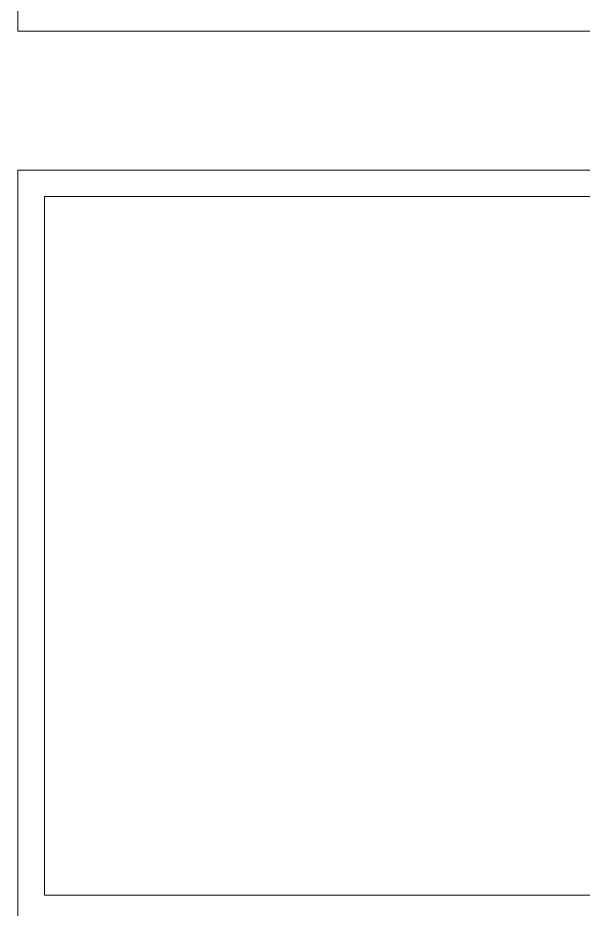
# Model space of a CAD drawing. Header units: inches. Extents: x -1851 to 6314, y -1304 to 4687.
# Drawn here: x 1266 to 1300.1, y 3683.9 to 3737.8 of the extents above; entities that cross this region are included whole.
import ezdxf

# ---------------------------------------------------------------- set-up
doc = ezdxf.new("R2010")
doc.units = ezdxf.units.IN
doc.header["$MEASUREMENT"] = 0
doc.layers.add('E-ARRY-TABL', color=9, linetype='Continuous')

# ---------------------------------------------------------------- blocks, each defined once
blk = doc.blocks.new('2.2.1_8 Mid Plan View')
at = {"color": 7, "linetype": 'Continuous', "lineweight": 15}
for p, q in [((26.705, -3.7368), (26.705, 2.6804)), ((27.3067, 2.6804), (27.3067, -3.7368)), ((23.5653, 2.5656), (23.5653, -3.622)), ((26.5902, -3.622), (26.5902, 2.5656)), ((23.5653, -3.622), (26.5902, -3.622)), ((23.4504, -3.7368), (26.705, -3.7368))]:
    blk.add_line(p, q, dxfattribs=at)
blk = doc.blocks.new('2.2.1_8 End Plan View')
at = {"color": 7, "linetype": 'Continuous', "lineweight": 15}
for p, q in [((-0.3006, 2.6804), (-0.3006, -3.7368)), ((0.3011, -3.7368), (0.3011, 2.6804)), ((-0.4154, 2.5656), (-0.4154, -3.622)), ((3.5556, -3.7368), (0.3011, -3.7368))]:
    blk.add_line(p, q, dxfattribs=at)

msp = doc.modelspace()

# ---------------------------------------------------------------- block references
at = {"layer": 'E-ARRY-TABL', "xscale": -13.95298604562408, "yscale": 13.95298604562408, "zscale": 13.95298604562408, "rotation": 270}
for name, p in [('2.2.1_8 End Plan View', (1318.09446, 3732.75342)), ('2.2.1_8 Mid Plan View', (1318.09446, 3355.94457))]:
    msp.add_blockref(name, p, dxfattribs=at)

doc.saveas('drawing.dxf')
